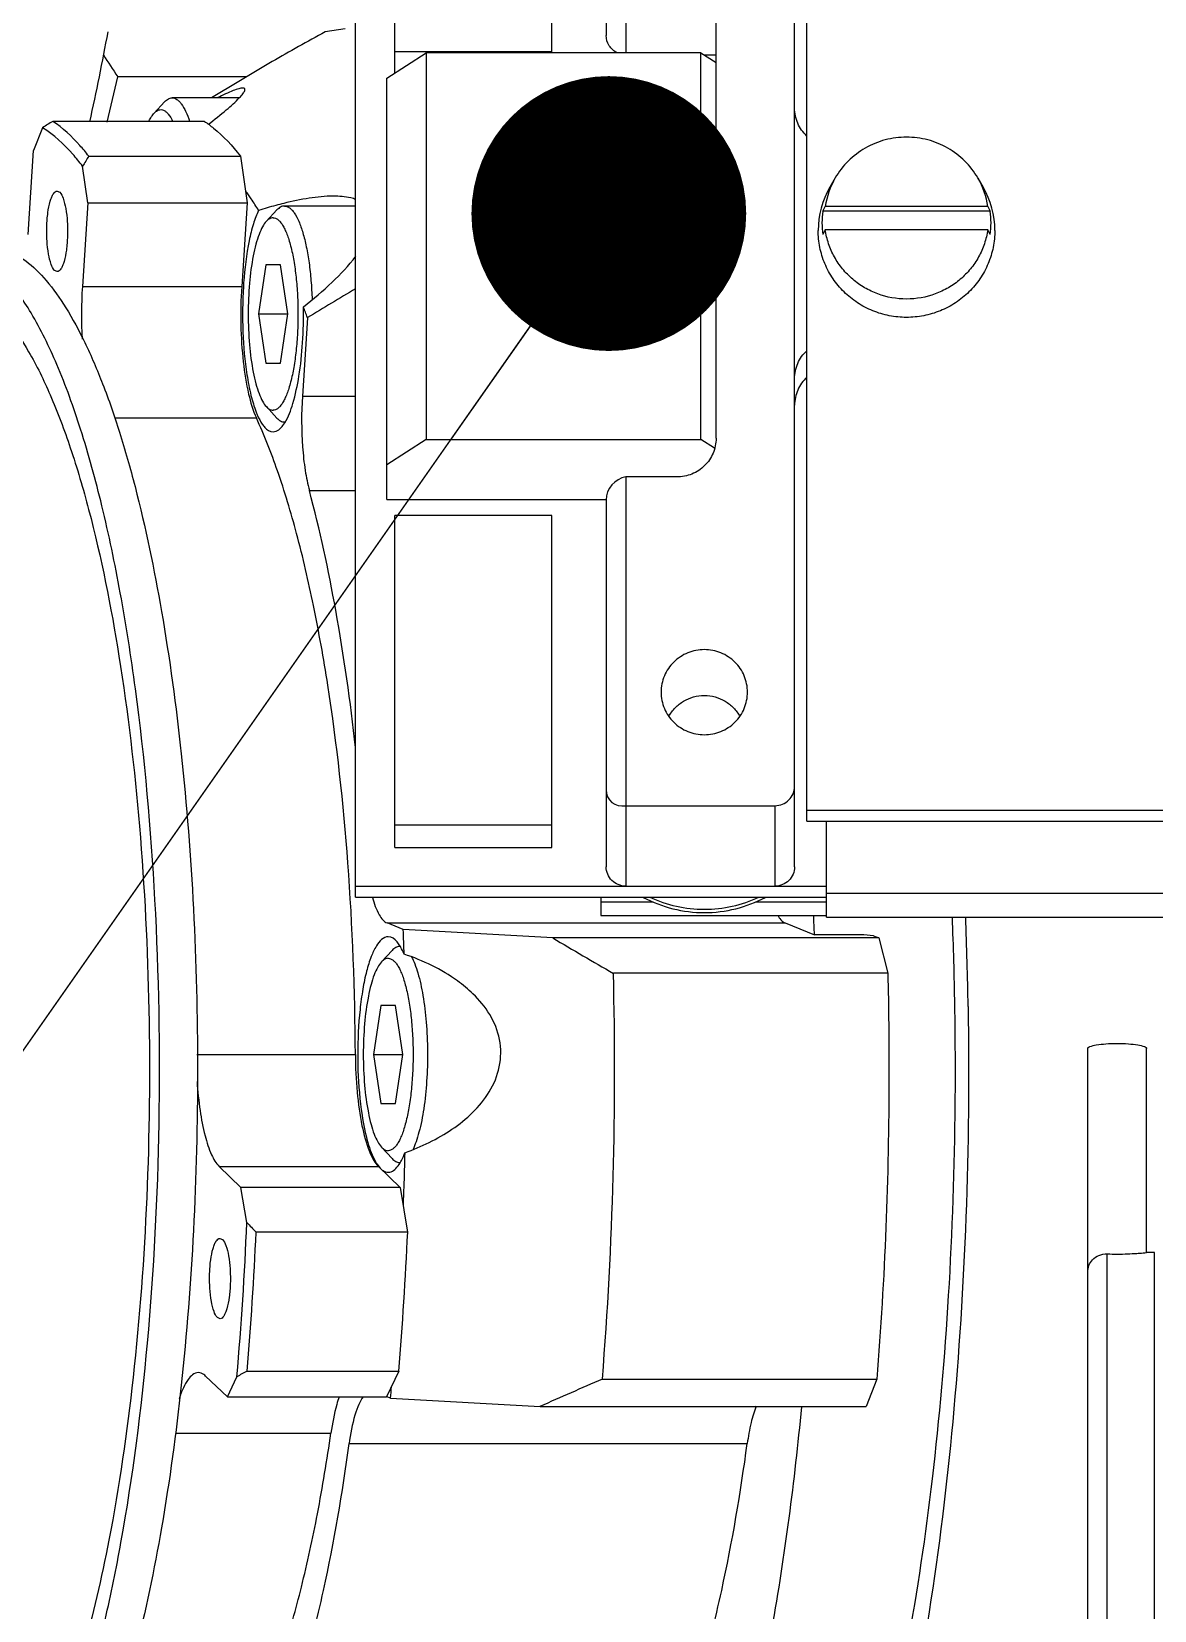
# Model space of a CAD drawing. Header units: millimetres. Extents: x 0 to 841, y 0 to 594.
# Drawn here: x 239.01 to 253.31, y 202.52 to 222.62 of the extents above; entities that cross this region are included whole.
import ezdxf

# ---------------------------------------------------------------- set-up
doc = ezdxf.new("R2010")
doc.units = ezdxf.units.MM
doc.header["$LTSCALE"] = 46.255
doc.layers.get('0').update_dxf_attribs({"linetype": 'CONTINUOUS'})
doc.layers.add('AXIS', color=7, linetype='CONTINUOUS')
doc.styles.get("Standard").update_dxf_attribs({"font": 'txt', "width": 0.85})
doc.dimstyles.get("Standard").update_dxf_attribs({"dimtxt": 3.5, "dimasz": 3.5, "dimexe": 1.5, "dimexo": 1, "dimtad": 1, "dimtxsty": 'STANDARD', "dimcen": 0.09, "dimadec": 0, "dimazin": 0, "dimtol": 1, "dimtp": 0.01, "dimtm": 0.01, "dimtfac": 1, "dimtofl": 0, "dimtmove": 0, "dimatfit": 3, "dimfxl": 1, "dimtolj": 1, "dimarcsym": 0})

msp = doc.modelspace()

# ---------------------------------------------------------------- linework, layer by layer
at = {"color": 7, "linetype": 'CONTINUOUS'}
for p, q in [((243.138, 211.602), (243.138, 226.513)), ((243.638, 222.094), (243.638, 226.307)), ((245.638, 222.353), (245.638, 226.307)), ((246.33, 223.352), (246.33, 222.574)), ((246.58, 223.352), (246.58, 222.353)), ((248.73, 211.987), (248.73, 223.352)), ((248.888, 212.566), (248.888, 223.352)), ((247.73, 217.443), (247.73, 222.86)), ((243.008, 222.655), (242.751, 222.618)), ((243.538, 222.029), (244.038, 222.353)), ((243.638, 222.368), (245.638, 222.368)), ((247.538, 222.353), (244.038, 222.353)), ((244.038, 222.353), (244.038, 217.429)), ((247.538, 222.353), (247.73, 222.228)), ((247.538, 217.429), (247.538, 222.353)), ((242.076, 222.24), (241.652, 221.988)), ((247.577, 222.328), (247.73, 222.328)), ((241.751, 222.046), (240.109, 222.046)), ((241.652, 221.988), (241.302, 221.778)), ((243.538, 216.665), (243.538, 222.029)), ((241.655, 221.778), (240.802, 221.778)), ((240.707, 221.728), (240.573, 221.584)), ((239.153, 221.398), (239.037, 221.107)), ((241.213, 221.479), (239.281, 221.479)), ((238.969, 220.04), (239.037, 221.107)), ((239.74, 221.037), (241.671, 221.037)), ((241.671, 221.037), (241.756, 220.442)), ((239.728, 220.442), (239.661, 220.908)), ((249.247, 220.758), (249.179, 220.64)), ((251.064, 220.758), (251.132, 220.64)), ((239.728, 220.442), (239.659, 219.375)), ((239.728, 220.442), (241.756, 220.442)), ((241.756, 220.442), (241.688, 219.375)), ((242.137, 220.351), (242.003, 220.206)), ((243.138, 220.401), (242.232, 220.401)), ((249.089, 220.334), (249.12, 220.395)), ((251.191, 220.395), (249.12, 220.395)), ((251.191, 220.395), (251.222, 220.334)), ((251.222, 220.334), (249.089, 220.334)), ((249.12, 220.099), (249.089, 220.038)), ((251.191, 220.099), (249.12, 220.099)), ((251.222, 220.038), (251.191, 220.099)), ((241.994, 219.651), (241.901, 219.026)), ((242.181, 219.651), (241.994, 219.651)), ((242.274, 219.026), (242.181, 219.651)), ((239.659, 219.375), (241.688, 219.375)), ((241.901, 219.026), (242.274, 219.026)), ((241.901, 219.026), (241.994, 218.401)), ((242.181, 218.401), (242.274, 219.026)), ((242.525, 218.979), (242.461, 217.98)), ((241.994, 218.401), (242.181, 218.401)), ((242.461, 217.98), (243.138, 217.98)), ((242.137, 217.701), (242.003, 217.846)), ((240.073, 217.702), (241.875, 217.702)), ((244.038, 217.429), (243.538, 217.105)), ((244.038, 217.429), (247.538, 217.429)), ((247.712, 217.316), (247.538, 217.429)), ((247.23, 216.951), (246.58, 216.951)), ((246.58, 216.951), (246.58, 211.741)), ((242.55, 216.778), (243.138, 216.778)), ((243.538, 216.665), (246.33, 216.665)), ((246.33, 216.661), (246.33, 211.987)), ((245.638, 216.459), (243.638, 216.459)), ((243.638, 212.233), (243.638, 216.459)), ((245.638, 212.233), (245.638, 216.459)), ((246.58, 212.765), (248.48, 212.765)), ((248.48, 212.765), (248.48, 211.741)), ((288.888, 212.705), (248.888, 212.705)), ((243.638, 212.52), (245.638, 212.52)), ((248.888, 212.566), (288.888, 212.566)), ((249.138, 211.347), (249.138, 212.566)), ((243.638, 212.233), (245.638, 212.233)), ((243.138, 211.741), (249.138, 211.741)), ((243.138, 211.602), (249.138, 211.602)), ((246.263, 211.541), (246.924, 211.541)), ((248.237, 211.541), (249.138, 211.541)), ((249.138, 211.651), (256.888, 211.651)), ((246.263, 211.368), (249.138, 211.368)), ((249.138, 211.347), (256.888, 211.347)), ((243.746, 211.188), (243.539, 211.272)), ((243.539, 211.272), (248.61, 211.272)), ((245.65, 211.082), (243.746, 211.188)), ((248.61, 211.272), (248.983, 211.12)), ((249.611, 211.12), (248.983, 211.12)), ((249.734, 211.109), (249.611, 211.12)), ((249.734, 211.109), (249.802, 211.082)), ((243.603, 210.922), (243.469, 210.777)), ((249.802, 211.082), (245.65, 211.082)), ((249.802, 211.082), (249.917, 210.631)), ((249.917, 210.631), (246.422, 210.631)), ((243.46, 210.222), (243.367, 209.597)), ((243.647, 210.222), (243.46, 210.222)), ((243.741, 209.597), (243.647, 210.222)), ((241.118, 209.596), (243.136, 209.596)), ((243.367, 209.597), (243.741, 209.597)), ((243.367, 209.597), (243.46, 208.972)), ((243.647, 208.972), (243.741, 209.597)), ((243.46, 208.972), (243.647, 208.972)), ((250.776, 208.971), (250.776, 208.989)), ((243.603, 208.272), (243.469, 208.417)), ((241.402, 208.171), (243.43, 208.171)), ((241.678, 207.904), (241.402, 208.171)), ((243.43, 208.171), (243.706, 207.904)), ((243.706, 207.904), (241.678, 207.904)), ((241.753, 207.459), (241.678, 207.904)), ((243.706, 207.904), (243.802, 207.335)), ((243.802, 207.335), (241.871, 207.335)), ((252.463, 201.024), (252.463, 207.073)), ((253.313, 200.774), (253.313, 207.074)), ((252.713, 200.774), (252.713, 207.058)), ((252.463, 206.827), (252.463, 206.824)), ((241.506, 205.236), (241.229, 205.502)), ((241.506, 205.236), (241.626, 205.493)), ((241.756, 205.565), (243.688, 205.565)), ((243.688, 205.565), (243.534, 205.236)), ((246.282, 205.463), (249.777, 205.463)), ((249.777, 205.463), (249.64, 205.115)), ((241.506, 205.236), (243.534, 205.236)), ((243.584, 205.22), (243.536, 205.24)), ((243.584, 205.22), (245.488, 205.115)), ((245.488, 205.115), (249.64, 205.115)), ((240.845, 204.777), (242.825, 204.777)), ((243.056, 204.642), (248.127, 204.642))]:
    msp.add_line(p, q, dxfattribs=at)
for centre, radius, start, end in [((262.638, 186.259), 41.442, 118.6772, 119.747), ((281.727, 249.737), 49.988, 213.257, 213.6377), ((213.478, 227.872), 27.261, 346.417, 347.6601), ((263.859, 182.188), 46.345, 122.0274, 122.2152), ((264.109, 206.229), 28.515, 148.7147, 149.0183), ((250.129, 220.246), 1.02, 149.8496, 171.6152), ((250.182, 220.246), 1.02, 8.3848, 30.1504), ((250.125, 220.09), 1.095, 149.8354, 179.9774), ((250.186, 220.09), 1.095, 0.0226, 30.1646), ((250.125, 220.186), 1.046, 171.8758, 179.9943), ((250.125, 220.186), 1.046, 180.0057, 188.1242), ((250.186, 220.186), 1.046, 0.0057, 8.1242), ((250.186, 220.186), 1.046, 351.8758, 359.9943), ((245.347, 219.012), 5.7, 176.3475, 183.0678), ((426.045, -85.708), 355.688, 120.94631, 121.06143), ((232.209, 215.341), 10.939, 19.4256, 20.205), ((242.232, 217.743), 0.0919, 270.0025, 273.4237), ((202.801, 209.416), 47.977, 0.9632, 2.3081), ((200.619, 209.42), 50.327, 0.8959, 2.1963), ((199.102, 209.433), 44.679, 1.8489, 2.25), ((243.699, 210.88), 0.0919, 86.0727, 89.9964), ((271.19, 253.923), 49.877, 239.1982, 240.2255), ((197.084, 209.387), 49.354, 355.4397, 1.4438), ((202.178, 209.405), 48.6, 359.51, 0.9638), ((198.662, 209.391), 45.119, 358.108, 358.6744), ((243.699, 208.314), 0.0924, 270.0133, 276.2814), ((199.054, 209.378), 44.726, 357.8155, 358.1078), ((199.144, 209.221), 42.646, 354.9847, 357.6308), ((272.914, 236.94), 42.897, 223.4136, 223.6414), ((198.101, 209.271), 43.813, 355.1478, 357.4678), ((200.032, 209.271), 43.813, 355.1478, 357.4678), ((252.839, 210.481), 3.425, 267.8992, 269.9906), ((265.206, 162.635), 48.917, 118.6446, 118.8183), ((269.53, 151.423), 58.829, 113.2778, 114.12226), ((205.399, 208.942), 38.365, 354.4341, 354.6528)]:
    msp.add_arc(centre, radius, start, end, dxfattribs=at)
for centre, start_param, end_param in [((246.58, 216.705), 0.872665, 2.443461), ((246.58, 213.012), 2.443461, 4.014257)]:
    msp.add_ellipse(centre, major_axis=(0.192, 0.192), ratio=0.8391, start_param=start_param, end_param=end_param, dxfattribs=at)
for points, knots in [([(246.473, 222.351), (246.431, 222.371), (246.358, 222.434), (246.33, 222.528), (246.33, 222.574)], [0, 0, 0, 0, 0.501854, 1, 1, 1, 1]), ([(240.707, 221.728), (240.721, 221.743), (240.749, 221.767), (240.786, 221.778), (240.802, 221.778)], [0, 0, 0, 0, 0.548333, 1, 1, 1, 1]), ([(240.802, 221.778), (240.813, 221.778), (240.834, 221.775), (240.864, 221.759), (240.893, 221.734), (240.934, 221.685), (240.981, 221.6), (241.01, 221.523), (241.024, 221.48)], [0, 0, 0, 0, 0.077348, 0.161741, 0.258548, 0.371075, 0.64905, 1, 1, 1, 1]), ([(240.507, 221.482), (240.517, 221.502), (240.536, 221.537), (240.56, 221.57), (240.573, 221.584)], [0, 0, 0, 0, 0.545444, 1, 1, 1, 1]), ([(240.573, 221.584), (240.582, 221.593), (240.6, 221.61), (240.631, 221.626), (240.663, 221.63), (240.695, 221.622), (240.726, 221.601), (240.769, 221.556), (240.794, 221.512), (240.809, 221.48)], [0, 0, 0, 0, 0.123284, 0.228432, 0.324126, 0.421966, 0.532824, 0.663994, 1, 1, 1, 1]), ([(248.886, 221.292), (248.837, 221.338), (248.758, 221.449), (248.73, 221.583), (248.73, 221.649)], [0, 0, 0, 0, 0.501094, 1, 1, 1, 1]), ([(239.661, 220.908), (239.622, 220.961), (239.473, 221.143), (239.297, 221.308), (239.153, 221.398)], [0, 0, 0, 0, 0.279165, 1, 1, 1, 1]), ([(239.74, 221.037), (239.703, 221.084), (239.568, 221.247), (239.41, 221.394), (239.281, 221.479)], [0, 0, 0, 0, 0.275977, 1, 1, 1, 1]), ([(241.213, 221.479), (241.253, 221.452), (241.424, 221.325), (241.57, 221.167), (241.671, 221.037)], [0, 0, 0, 0, 0.226016, 1, 1, 1, 1]), ([(251.064, 220.758), (251.018, 220.837), (250.906, 220.982), (250.686, 221.149), (250.43, 221.254), (250.155, 221.289), (249.881, 221.254), (249.625, 221.149), (249.405, 220.982), (249.293, 220.837), (249.247, 220.758)], [0, 0, 0, 0, 0.124352, 0.2492, 0.374476, 0.5, 0.625524, 0.7508, 0.875648, 1, 1, 1, 1]), ([(242.232, 220.401), (242.216, 220.401), (242.179, 220.39), (242.151, 220.365), (242.137, 220.351)], [0, 0, 0, 0, 0.451552, 1, 1, 1, 1]), ([(242.232, 220.401), (242.243, 220.401), (242.266, 220.397), (242.298, 220.379), (242.33, 220.35), (242.373, 220.294), (242.422, 220.197), (242.472, 220.053), (242.515, 219.875), (242.549, 219.671), (242.573, 219.447), (242.582, 219.291), (242.585, 219.211)], [0, 0, 0, 0, 0.024999, 0.052596, 0.084662, 0.122308, 0.216097, 0.334902, 0.476676, 0.637886, 0.814039, 1, 1, 1, 1]), ([(242.003, 220.206), (241.983, 220.186), (241.948, 220.132), (241.905, 220.033), (241.866, 219.909), (241.819, 219.702), (241.781, 219.405), (241.765, 219.026), (241.781, 218.647), (241.819, 218.35), (241.866, 218.143), (241.905, 218.019), (241.948, 217.92), (241.983, 217.866), (242.003, 217.846)], [0, 0, 0, 0, 0.034408, 0.078554, 0.132228, 0.194538, 0.339479, 0.5, 0.660521, 0.805462, 0.867772, 0.921446, 0.965592, 1, 1, 1, 1]), ([(242.087, 220.251), (242.073, 220.251), (242.04, 220.241), (242.015, 220.219), (242.003, 220.206)], [0, 0, 0, 0, 0.451545, 1, 1, 1, 1]), ([(242.087, 220.251), (242.098, 220.251), (242.121, 220.246), (242.152, 220.227), (242.182, 220.197), (242.211, 220.156), (242.239, 220.104), (242.265, 220.042), (242.29, 219.97), (242.322, 219.858), (242.355, 219.699), (242.383, 219.489), (242.401, 219.262), (242.407, 219.026), (242.401, 218.79), (242.383, 218.562), (242.355, 218.353), (242.322, 218.193), (242.29, 218.081), (242.265, 218.01), (242.239, 217.948), (242.211, 217.896), (242.182, 217.855), (242.152, 217.824), (242.121, 217.805), (242.098, 217.801), (242.087, 217.801)], [0, 0, 0, 0, 0.011995, 0.025457, 0.041394, 0.060354, 0.082583, 0.108122, 0.136898, 0.168748, 0.240744, 0.321856, 0.409305, 0.5, 0.590695, 0.678144, 0.759256, 0.831252, 0.863102, 0.891878, 0.917417, 0.939646, 0.958606, 0.974543, 0.988005, 1, 1, 1, 1]), ([(251.28, 220.091), (251.28, 220.018), (251.266, 219.873), (251.201, 219.664), (251.097, 219.471), (250.956, 219.302), (250.784, 219.163), (250.589, 219.06), (250.376, 218.997), (250.155, 218.976), (249.935, 218.997), (249.722, 219.06), (249.527, 219.163), (249.355, 219.302), (249.214, 219.471), (249.109, 219.664), (249.045, 219.873), (249.03, 220.018), (249.03, 220.091)], [0, 0, 0, 0, 0.062032, 0.124132, 0.186366, 0.248774, 0.311368, 0.374134, 0.437032, 0.5, 0.562968, 0.625866, 0.688632, 0.751226, 0.813634, 0.875868, 0.937968, 1, 1, 1, 1]), ([(251.191, 220.099), (251.182, 220.039), (251.153, 219.919), (251.078, 219.75), (250.974, 219.596), (250.844, 219.464), (250.692, 219.356), (250.467, 219.25), (250.155, 219.194), (249.844, 219.25), (249.619, 219.356), (249.467, 219.464), (249.337, 219.596), (249.233, 219.75), (249.158, 219.919), (249.129, 220.039), (249.12, 220.099)], [0, 0, 0, 0, 0.062087, 0.124272, 0.186604, 0.249101, 0.311766, 0.374579, 0.5, 0.625421, 0.688234, 0.750899, 0.813396, 0.875728, 0.937913, 1, 1, 1, 1]), ([(240.151, 203.384), (240.303, 204.224), (240.529, 206), (240.669, 208.735), (240.619, 211.519), (240.419, 213.774), (240.158, 215.443), (239.928, 216.547), (239.662, 217.519), (239.366, 218.344), (239.045, 219.006), (238.743, 219.441), (238.488, 219.685), (238.304, 219.811), (238.116, 219.888), (237.987, 219.905), (237.924, 219.905)], [0, 0, 0, 0, 0.14769, 0.309152, 0.473336, 0.628943, 0.700206, 0.765509, 0.823849, 0.874441, 0.9168, 0.95093, 0.965169, 0.977807, 0.989235, 1, 1, 1, 1]), ([(238.407, 219.905), (238.498, 219.905), (238.691, 219.866), (238.961, 219.702), (239.22, 219.443), (239.469, 219.09), (239.707, 218.646), (239.933, 218.115), (240.145, 217.502), (240.417, 216.54), (240.698, 215.174), (240.942, 213.378), (241.092, 211.43), (241.142, 209.405), (241.092, 207.38), (240.942, 205.433), (240.698, 203.636), (240.417, 202.27), (240.145, 201.309), (239.933, 200.695), (239.707, 200.164), (239.469, 199.72), (239.22, 199.368), (238.961, 199.108), (238.691, 198.944), (238.498, 198.905), (238.408, 198.905)], [0, 0, 0, 0, 0.012, 0.025457, 0.041391, 0.060352, 0.082579, 0.108117, 0.136891, 0.168742, 0.240736, 0.321847, 0.409296, 0.49999, 0.590686, 0.678136, 0.759249, 0.831246, 0.863099, 0.891874, 0.917414, 0.939643, 0.958606, 0.974541, 0.988, 1, 1, 1, 1]), ([(241.688, 219.375), (241.677, 219.213), (241.671, 218.892), (241.699, 218.434), (241.762, 218.036), (241.83, 217.798), (241.875, 217.702)], [0, 0, 0, 0, 0.286817, 0.566442, 0.811635, 1, 1, 1, 1]), ([(238.684, 218.964), (238.794, 218.835), (239.003, 218.521), (239.273, 217.968), (239.525, 217.294), (239.848, 216.191), (240.166, 214.584), (240.415, 212.452), (240.53, 210.149), (240.504, 207.804), (240.338, 205.549), (240.129, 204.098), (239.997, 203.413)], [0, 0, 0, 0, 0.032097, 0.07082, 0.116162, 0.167815, 0.287824, 0.425252, 0.57303, 0.723344, 0.868204, 1, 1, 1, 1]), ([(248.73, 218.202), (248.73, 218.268), (248.758, 218.402), (248.837, 218.514), (248.886, 218.559)], [0, 0, 0, 0, 0.498906, 1, 1, 1, 1]), ([(248.886, 218.221), (248.837, 218.175), (248.758, 218.064), (248.73, 217.93), (248.73, 217.864)], [0, 0, 0, 0, 0.501094, 1, 1, 1, 1]), ([(242.461, 217.98), (242.447, 217.765), (242.448, 217.447), (242.491, 217.046), (242.528, 216.862), (242.55, 216.778)], [0, 0, 0, 0, 0.53519, 0.784297, 1, 1, 1, 1]), ([(242.003, 217.846), (242.015, 217.832), (242.04, 217.81), (242.073, 217.801), (242.087, 217.801)], [0, 0, 0, 0, 0.548455, 1, 1, 1, 1]), ([(243.136, 209.596), (243.132, 210.41), (243.072, 211.983), (242.865, 213.89), (242.617, 215.286), (242.406, 216.199), (242.166, 216.998), (241.977, 217.483), (241.875, 217.702)], [0, 0, 0, 0, 0.295907, 0.571815, 0.696929, 0.810961, 0.91237, 1, 1, 1, 1]), ([(242.137, 217.701), (242.151, 217.686), (242.179, 217.662), (242.216, 217.651), (242.232, 217.651)], [0, 0, 0, 0, 0.548448, 1, 1, 1, 1]), ([(247.73, 217.443), (247.73, 217.379), (247.704, 217.249), (247.593, 217.086), (247.427, 216.976), (247.295, 216.951), (247.23, 216.951)], [0, 0, 0, 0, 0.248236, 0.4975, 0.748228, 1, 1, 1, 1]), ([(243.139, 213.504), (243.073, 214.089), (242.917, 215.189), (242.685, 216.275), (242.55, 216.778)], [0, 0, 0, 0, 0.530763, 1, 1, 1, 1]), ([(247.128, 213.901), (247.15, 213.941), (247.205, 214.016), (247.314, 214.102), (247.442, 214.156), (247.58, 214.175), (247.719, 214.156), (247.847, 214.102), (247.956, 214.016), (248.011, 213.941), (248.033, 213.901)], [0, 0, 0, 0, 0.124331, 0.249168, 0.374454, 0.5, 0.625546, 0.750832, 0.875669, 1, 1, 1, 1]), ([(248.48, 212.765), (248.513, 212.765), (248.579, 212.778), (248.662, 212.833), (248.717, 212.915), (248.73, 212.98), (248.73, 213.012)], [0, 0, 0, 0, 0.251784, 0.5025, 0.751752, 1, 1, 1, 1]), ([(246.58, 211.741), (246.548, 211.741), (246.482, 211.754), (246.399, 211.808), (246.344, 211.89), (246.33, 211.955), (246.33, 211.987)], [0, 0, 0, 0, 0.251784, 0.5025, 0.751752, 1, 1, 1, 1]), ([(248.73, 211.987), (248.73, 211.955), (248.717, 211.89), (248.662, 211.808), (248.579, 211.754), (248.513, 211.741), (248.48, 211.741)], [0, 0, 0, 0, 0.248248, 0.4975, 0.748216, 1, 1, 1, 1]), ([(243.353, 211.596), (243.375, 211.52), (243.409, 211.418), (243.48, 211.311), (243.52, 211.279), (243.539, 211.272)], [0, 0, 0, 0, 0.618069, 0.835996, 1, 1, 1, 1]), ([(246.803, 211.598), (246.922, 211.535), (247.176, 211.437), (247.58, 211.387), (247.985, 211.437), (248.239, 211.535), (248.358, 211.598)], [0, 0, 0, 0, 0.249777, 0.5, 0.750223, 1, 1, 1, 1]), ([(246.885, 211.601), (246.993, 211.55), (247.222, 211.473), (247.58, 211.434), (247.939, 211.473), (248.168, 211.55), (248.276, 211.601)], [0, 0, 0, 0, 0.249823, 0.5, 0.750177, 1, 1, 1, 1]), ([(248.519, 211.362), (248.526, 211.351), (248.55, 211.315), (248.582, 211.283), (248.61, 211.272)], [0, 0, 0, 0, 0.30188, 1, 1, 1, 1]), ([(243.699, 210.972), (243.682, 210.972), (243.645, 210.961), (243.617, 210.936), (243.603, 210.922)], [0, 0, 0, 0, 0.451552, 1, 1, 1, 1]), ([(243.469, 210.777), (243.45, 210.757), (243.414, 210.703), (243.371, 210.604), (243.332, 210.48), (243.285, 210.273), (243.247, 209.976), (243.231, 209.597), (243.247, 209.218), (243.285, 208.921), (243.332, 208.714), (243.371, 208.59), (243.414, 208.491), (243.45, 208.437), (243.469, 208.417)], [0, 0, 0, 0, 0.034408, 0.078554, 0.132228, 0.194538, 0.339479, 0.5, 0.660521, 0.805462, 0.867772, 0.921446, 0.965592, 1, 1, 1, 1]), ([(243.554, 210.822), (243.539, 210.822), (243.506, 210.812), (243.481, 210.79), (243.469, 210.777)], [0, 0, 0, 0, 0.451545, 1, 1, 1, 1]), ([(243.554, 210.822), (243.564, 210.822), (243.587, 210.817), (243.618, 210.798), (243.649, 210.768), (243.678, 210.727), (243.705, 210.675), (243.732, 210.613), (243.756, 210.542), (243.788, 210.429), (243.821, 210.27), (243.849, 210.06), (243.867, 209.833), (243.873, 209.597), (243.867, 209.361), (243.849, 209.134), (243.821, 208.924), (243.788, 208.765), (243.756, 208.652), (243.732, 208.581), (243.705, 208.519), (243.678, 208.467), (243.649, 208.426), (243.618, 208.396), (243.587, 208.377), (243.564, 208.372), (243.554, 208.372)], [0, 0, 0, 0, 0.011995, 0.025457, 0.041394, 0.060354, 0.082583, 0.108122, 0.136898, 0.168748, 0.240744, 0.321856, 0.409305, 0.5, 0.590695, 0.678144, 0.759256, 0.831252, 0.863102, 0.891878, 0.917417, 0.939646, 0.958606, 0.974543, 0.988005, 1, 1, 1, 1]), ([(243.85, 210.842), (243.866, 210.812), (243.897, 210.744), (243.951, 210.582), (244.004, 210.333), (244.044, 209.998), (244.059, 209.633), (244.049, 209.265), (244.014, 208.922), (243.964, 208.664), (243.912, 208.491), (243.883, 208.418), (243.867, 208.385)], [0, 0, 0, 0, 0.040626, 0.088851, 0.205639, 0.343398, 0.492719, 0.643081, 0.78386, 0.905353, 0.956391, 1, 1, 1, 1]), ([(249.917, 210.631), (249.928, 210.196), (249.947, 208.472), (249.88, 206.747), (249.777, 205.463)], [0, 0, 0, 0, 0.252538, 1, 1, 1, 1]), ([(250.94, 210.207), (250.954, 209.313), (250.936, 207.549), (250.773, 204.976), (250.483, 202.583), (250.194, 201.07), (250.024, 200.364)], [0, 0, 0, 0, 0.270641, 0.53403, 0.78018, 1, 1, 1, 1]), ([(243.136, 209.596), (243.137, 209.436), (243.15, 209.132), (243.207, 208.719), (243.282, 208.427), (243.362, 208.256), (243.406, 208.193), (243.43, 208.171)], [0, 0, 0, 0, 0.325132, 0.616374, 0.846575, 0.933181, 1, 1, 1, 1]), ([(241.119, 209.255), (241.128, 209.13), (241.151, 208.898), (241.21, 208.583), (241.287, 208.342), (241.359, 208.212), (241.402, 208.171)], [0, 0, 0, 0, 0.330444, 0.617398, 0.843562, 1, 1, 1, 1]), ([(249.746, 200.208), (249.915, 200.818), (250.206, 202.141), (250.515, 204.253), (250.715, 206.561), (250.769, 208.156), (250.776, 208.971)], [0, 0, 0, 0, 0.214812, 0.458756, 0.723583, 1, 1, 1, 1]), ([(243.469, 208.417), (243.481, 208.404), (243.506, 208.382), (243.539, 208.372), (243.554, 208.372)], [0, 0, 0, 0, 0.548455, 1, 1, 1, 1]), ([(243.603, 208.272), (243.617, 208.258), (243.645, 208.233), (243.682, 208.222), (243.699, 208.222)], [0, 0, 0, 0, 0.548448, 1, 1, 1, 1]), ([(252.463, 206.827), (252.463, 206.855), (252.474, 206.913), (252.523, 206.991), (252.606, 207.047), (252.676, 207.059), (252.713, 207.058)], [0, 0, 0, 0, 0.223772, 0.455367, 0.710165, 1, 1, 1, 1]), ([(241.136, 205.547), (241.084, 205.547), (241.003, 205.471), (240.939, 205.347), (240.906, 205.26), (240.891, 205.211)], [0, 0, 0, 0, 0.361649, 0.643674, 1, 1, 1, 1]), ([(241.229, 205.502), (241.222, 205.509), (241.196, 205.532), (241.161, 205.547), (241.136, 205.547)], [0, 0, 0, 0, 0.286788, 1, 1, 1, 1]), ([(242.928, 205.239), (242.917, 205.206), (242.872, 205.055), (242.842, 204.899), (242.825, 204.777)], [0, 0, 0, 0, 0.219444, 1, 1, 1, 1]), ([(243.235, 205.24), (243.213, 205.21), (243.173, 205.134), (243.104, 204.935), (243.073, 204.765), (243.056, 204.642)], [0, 0, 0, 0, 0.178584, 0.408105, 1, 1, 1, 1]), ([(248.242, 205.12), (248.214, 205.052), (248.168, 204.894), (248.14, 204.732), (248.127, 204.642)], [0, 0, 0, 0, 0.446162, 1, 1, 1, 1]), ([(240.754, 199.91), (240.865, 199.923), (241.105, 200.021), (241.414, 200.315), (241.706, 200.748), (241.981, 201.32), (242.236, 202.022), (242.465, 202.845), (242.667, 203.776), (242.775, 204.434), (242.825, 204.777)], [0, 0, 0, 0, 0.061096, 0.135908, 0.229902, 0.34493, 0.480935, 0.636768, 0.810576, 1, 1, 1, 1]), ([(242.599, 202.218), (242.646, 202.402), (242.834, 203.203), (242.971, 204.016), (243.056, 204.642)], [0, 0, 0, 0, 0.231361, 1, 1, 1, 1]), ([(247.67, 202.218), (247.717, 202.402), (247.905, 203.203), (248.042, 204.016), (248.127, 204.642)], [0, 0, 0, 0, 0.231361, 1, 1, 1, 1]), ([(237.925, 198.905), (238.036, 198.905), (238.28, 198.967), (238.606, 199.215), (238.915, 199.6), (239.207, 200.12), (239.482, 200.77), (239.735, 201.542), (239.964, 202.425), (240.091, 203.054), (240.151, 203.384)], [0, 0, 0, 0, 0.063658, 0.138373, 0.230863, 0.343991, 0.478416, 0.633555, 0.808049, 1, 1, 1, 1]), ([(239.997, 203.413), (239.904, 202.933), (239.703, 202.059), (239.418, 201.207), (239.258, 200.833)], [0, 0, 0, 0, 0.54621, 1, 1, 1, 1])]:
    msp.add_open_spline(points, degree=3, knots=knots, dxfattribs=at)
at = {"layer": 'AXIS', "color": 7, "linetype": 'CONTINUOUS'}
for p, q in [((239.338, 220.591), (239.37, 220.576)), ((239.338, 219.566), (239.306, 219.581)), ((246.263, 211.602), (246.263, 211.368)), ((252.463, 207.073), (252.463, 209.673)), ((253.213, 207.073), (253.213, 209.673)), ((241.411, 207.256), (241.444, 207.241)), ((253.313, 207.074), (253.21, 207.074)), ((241.412, 206.231), (241.379, 206.247))]:
    msp.add_line(p, q, dxfattribs=at)
for centre, radius, start, end in [((207.48, 228.611), 33.054, 347.531, 349.5573), ((238.917, 218.543), 3.487, 33.9659, 35.98), ((238.431, 218.218), 4.072, 31.4935, 33.9366), ((243.643, 214.754), 5.855, 105.0472, 107.2896), ((243.398, 215.652), 4.925, 103.8002, 105.0138), ((246.993, 219.048), 5.293, 175.9521, 176.4617), ((241.777, 217.927), 0.541, 328.0869, 328.3147), ((202.188, 209.443), 46.825, 2.0532, 2.3578), ((243.239, 210.694), 0.546, 31.5533, 31.7928), ((243.225, 208.509), 0.562, 328.6633, 328.9925)]:
    msp.add_arc(centre, radius, start, end, dxfattribs=at)
for points, knots in [([(241.265, 221.443), (241.342, 221.502), (241.478, 221.61), (241.608, 221.726), (241.66, 221.781)], [0, 0, 0, 0, 0.55932, 1, 1, 1, 1]), ([(241.703, 221.903), (241.686, 221.903), (241.644, 221.893), (241.537, 221.855), (241.449, 221.813), (241.384, 221.781)], [0, 0, 0, 0, 0.147624, 0.371358, 1, 1, 1, 1]), ([(241.66, 221.781), (241.676, 221.797), (241.696, 221.82), (241.717, 221.85), (241.728, 221.87), (241.734, 221.899), (241.711, 221.903), (241.703, 221.903)], [0, 0, 0, 0, 0.404113, 0.560521, 0.68392, 0.837575, 1, 1, 1, 1]), ([(239.306, 219.581), (239.285, 219.601), (239.253, 219.672), (239.223, 219.798), (239.206, 219.961), (239.203, 220.138), (239.216, 220.308), (239.239, 220.433), (239.267, 220.514), (239.29, 220.561), (239.319, 220.591), (239.338, 220.591)], [0, 0, 0, 0, 0.082506, 0.209513, 0.368979, 0.542273, 0.708488, 0.847864, 0.902607, 0.945819, 1, 1, 1, 1]), ([(239.37, 220.576), (239.391, 220.555), (239.422, 220.484), (239.452, 220.358), (239.47, 220.195), (239.472, 220.018), (239.459, 219.849), (239.436, 219.723), (239.409, 219.643), (239.386, 219.596), (239.357, 219.566), (239.338, 219.566)], [0, 0, 0, 0, 0.082506, 0.209513, 0.368979, 0.542273, 0.708488, 0.847864, 0.902607, 0.945819, 1, 1, 1, 1]), ([(241.903, 220.345), (241.877, 220.29), (241.83, 220.163), (241.756, 219.856), (241.726, 219.602), (241.713, 219.422)], [0, 0, 0, 0, 0.192155, 0.428208, 1, 1, 1, 1]), ([(242.855, 220.526), (242.752, 220.526), (242.54, 220.505), (242.331, 220.461), (242.224, 220.435)], [0, 0, 0, 0, 0.480521, 1, 1, 1, 1]), ([(243.142, 220.485), (243.121, 220.492), (243.027, 220.519), (242.929, 220.526), (242.855, 220.526)], [0, 0, 0, 0, 0.230146, 1, 1, 1, 1]), ([(242.475, 219.119), (242.601, 219.217), (242.838, 219.416), (243.051, 219.642), (243.141, 219.762)], [0, 0, 0, 0, 0.515826, 1, 1, 1, 1]), ([(241.71, 219.375), (241.698, 219.182), (241.694, 218.807), (241.727, 218.433), (241.755, 218.253)], [0, 0, 0, 0, 0.514083, 1, 1, 1, 1]), ([(242.238, 217.642), (242.284, 217.717), (242.356, 217.914), (242.427, 218.256), (242.471, 218.67), (242.477, 218.966), (242.475, 219.119)], [0, 0, 0, 0, 0.17398, 0.411712, 0.695136, 1, 1, 1, 1]), ([(241.755, 218.253), (241.768, 218.165), (241.799, 218.003), (241.846, 217.845), (241.873, 217.776)], [0, 0, 0, 0, 0.546699, 1, 1, 1, 1]), ([(241.873, 217.776), (241.879, 217.761), (241.9, 217.709), (241.926, 217.658), (241.949, 217.624)], [0, 0, 0, 0, 0.280154, 1, 1, 1, 1]), ([(241.949, 217.624), (241.959, 217.609), (241.993, 217.564), (242.048, 217.526), (242.088, 217.526)], [0, 0, 0, 0, 0.314319, 1, 1, 1, 1]), ([(242.088, 217.526), (242.1, 217.526), (242.165, 217.54), (242.209, 217.597), (242.236, 217.641)], [0, 0, 0, 0, 0.200975, 1, 1, 1, 1]), ([(247.58, 214.752), (247.509, 214.752), (247.365, 214.724), (247.182, 214.604), (247.059, 214.424), (247.03, 214.281), (247.03, 214.211)], [0, 0, 0, 0, 0.251778, 0.502501, 0.751771, 1, 1, 1, 1]), ([(248.13, 214.211), (248.13, 214.281), (248.102, 214.424), (247.979, 214.604), (247.796, 214.724), (247.652, 214.752), (247.58, 214.752)], [0, 0, 0, 0, 0.248229, 0.497499, 0.748222, 1, 1, 1, 1]), ([(247.03, 214.211), (247.03, 214.14), (247.059, 213.997), (247.182, 213.817), (247.365, 213.697), (247.509, 213.669), (247.58, 213.669)], [0, 0, 0, 0, 0.248229, 0.497499, 0.748222, 1, 1, 1, 1]), ([(247.58, 213.669), (247.652, 213.669), (247.796, 213.697), (247.979, 213.817), (248.102, 213.997), (248.13, 214.14), (248.13, 214.211)], [0, 0, 0, 0, 0.251778, 0.502501, 0.751771, 1, 1, 1, 1]), ([(243.554, 211.097), (243.491, 211.097), (243.4, 210.991), (243.331, 210.834), (243.272, 210.646), (243.227, 210.421), (243.179, 210.067), (243.166, 209.787), (243.166, 209.596)], [0, 0, 0, 0, 0.116664, 0.212574, 0.334387, 0.4791, 0.642126, 1, 1, 1, 1]), ([(243.703, 210.981), (243.692, 210.999), (243.657, 211.051), (243.597, 211.097), (243.554, 211.097)], [0, 0, 0, 0, 0.321024, 1, 1, 1, 1]), ([(243.757, 210.875), (243.753, 210.885), (243.737, 210.92), (243.719, 210.955), (243.705, 210.979)], [0, 0, 0, 0, 0.27041, 1, 1, 1, 1]), ([(244.634, 210.37), (244.573, 210.429), (244.31, 210.646), (243.997, 210.793), (243.757, 210.875)], [0, 0, 0, 0, 0.251922, 1, 1, 1, 1]), ([(243.768, 208.347), (243.978, 208.423), (244.285, 208.569), (244.637, 208.849), (244.856, 209.114), (244.992, 209.437), (244.994, 209.791), (244.862, 210.114), (244.715, 210.291), (244.634, 210.37)], [0, 0, 0, 0, 0.246047, 0.37021, 0.495505, 0.622103, 0.749173, 0.875314, 1, 1, 1, 1]), ([(252.463, 209.673), (252.463, 209.678), (252.472, 209.69), (252.509, 209.706), (252.585, 209.723), (252.701, 209.735), (252.79, 209.738), (252.838, 209.738)], [0, 0, 0, 0, 0.037516, 0.100684, 0.316467, 0.631067, 1, 1, 1, 1]), ([(252.838, 209.738), (252.886, 209.738), (252.975, 209.735), (253.09, 209.723), (253.167, 209.706), (253.204, 209.69), (253.213, 209.678), (253.213, 209.673)], [0, 0, 0, 0, 0.368933, 0.683533, 0.899316, 0.962484, 1, 1, 1, 1]), ([(243.166, 209.596), (243.166, 209.528), (243.17, 209.271), (243.192, 209.013), (243.221, 208.824)], [0, 0, 0, 0, 0.261048, 1, 1, 1, 1]), ([(243.221, 208.824), (243.239, 208.707), (243.28, 208.504), (243.35, 208.306), (243.394, 208.23)], [0, 0, 0, 0, 0.573382, 1, 1, 1, 1]), ([(243.707, 208.219), (243.713, 208.228), (243.736, 208.27), (243.755, 208.313), (243.768, 208.347)], [0, 0, 0, 0, 0.226722, 1, 1, 1, 1]), ([(243.394, 208.23), (243.4, 208.22), (243.421, 208.185), (243.447, 208.153), (243.468, 208.134)], [0, 0, 0, 0, 0.283708, 1, 1, 1, 1]), ([(243.468, 208.134), (243.475, 208.128), (243.5, 208.109), (243.531, 208.097), (243.554, 208.097)], [0, 0, 0, 0, 0.281909, 1, 1, 1, 1]), ([(243.554, 208.097), (243.567, 208.097), (243.604, 208.105), (243.658, 208.147), (243.69, 208.19), (243.706, 208.216)], [0, 0, 0, 0, 0.197725, 0.545553, 1, 1, 1, 1]), ([(241.379, 206.247), (241.358, 206.267), (241.327, 206.338), (241.297, 206.464), (241.28, 206.627), (241.277, 206.804), (241.29, 206.973), (241.313, 207.099), (241.341, 207.179), (241.363, 207.226), (241.392, 207.256), (241.411, 207.256)], [0, 0, 0, 0, 0.082506, 0.209513, 0.368979, 0.542273, 0.708488, 0.847864, 0.902607, 0.945819, 1, 1, 1, 1]), ([(241.444, 207.241), (241.465, 207.221), (241.496, 207.15), (241.526, 207.024), (241.543, 206.861), (241.546, 206.684), (241.533, 206.514), (241.51, 206.389), (241.482, 206.308), (241.46, 206.261), (241.431, 206.231), (241.412, 206.231)], [0, 0, 0, 0, 0.082506, 0.209513, 0.368979, 0.542273, 0.708488, 0.847864, 0.902607, 0.945819, 1, 1, 1, 1]), ([(252.838, 207.056), (252.883, 207.056), (252.966, 207.057), (253.076, 207.064), (253.156, 207.069), (253.197, 207.074), (253.21, 207.074)], [0, 0, 0, 0, 0.359193, 0.669296, 0.891705, 1, 1, 1, 1]), ([(248.817, 205.11), (248.727, 204.165), (248.551, 202.799), (248.202, 201.074), (247.997, 200.29), (247.886, 199.922)], [0, 0, 0, 0, 0.539991, 0.781707, 1, 1, 1, 1])]:
    msp.add_open_spline(points, degree=3, knots=knots, dxfattribs=at)

# ---------------------------------------------------------------- leaders
at = {"color": 2, "linetype": 'CONTINUOUS'}
msp.add_leader([(246.364, 220.305), (210.286, 168.784), (204.286, 168.784)], dimstyle='STANDARD', override={"dimtad": 0, "dimldrblk": 'DOT'}, dxfattribs=at)

doc.saveas('drawing.dxf')
